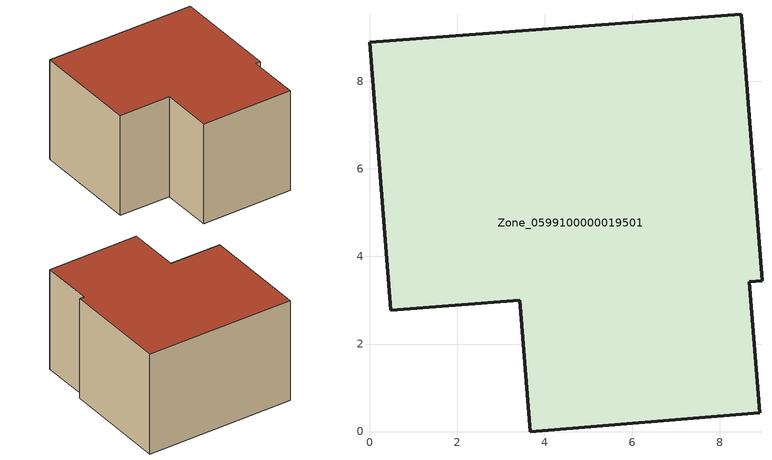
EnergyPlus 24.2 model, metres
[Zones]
Zone_0599100000019501
 floor ground (C_G): 8.49,9.53 8.97,3.44 8.68,3.42 8.92,0.43 3.67,0 3.44,3 0.49,2.77 0,8.9 z0
 wall outside (C_F): 8.97,3.44 8.49,9.53 0,8.9 0.49,2.77 3.44,3 3.67,0 8.92,0.43 8.68,3.42 8.97,3.44 z0:5.96
 roof outside (C_R): 8.49,9.53 0,8.9 0.49,2.77 3.44,3 3.67,0 8.92,0.43 8.68,3.42 8.97,3.44 z5.96
[BUILDING]
Pand.0599100000019501: North Axis=0; Terrain=City; Loads Convergence Tolerance Value=0.04; Temperature Convergence Tolerance Value=0.4; Solar Distribution=FullExterior; Maximum Number of Warmup Days=25; Minimum Number of Warmup Days=1
[Site:Location]
Rotterdam.The.Hague.AP_ZH_NLD Design_Conditions: Latitude=51.96; Longitude=4.45; Time Zone=1; Elevation=-4.5
[SITE:GROUNDTEMPERATURE:BUILDINGSURFACE]
18, 18, 18, 18, 18, 18, 18, 18, 18, 18, 18, 18
[MATERIAL] Thermal Absorptance=0.9; Solar Absorptance=0.7; Visible Absorptance=0.7
Name | Roughness | Thickness | Conductivity | Density | Specific Heat
G.TC.1946-1964 | MediumSmooth | 0.15 | 1 | 540 | 1210
F.TC.1946-1964 | Rough | 0.3 | 0.857143 | 1920 | 840
R.TC.1946-1964 | MediumRough | 0.2 | 0.235294 | 1500 | 1000
[CONSTRUCTION]
C_G: G.TC.1946-1964
C_F: F.TC.1946-1964
C_R: R.TC.1946-1964
[ZONE]
Zone_0599100000019501: Type=1; Multiplier=1; Ceiling Height=Autocalculate; Volume=Autocalculate; Floor Area=autocalculate; Part of Total Floor Area=Yes
[ZONEINFILTRATION:DESIGNFLOWRATE]
Infil_Zone_0599100000019501: Zone or ZoneList or Space or SpaceList=Zone_0599100000019501; Schedule=AlwaysOn; Design Flow Rate Calculation Method=Flow/Area; Flow Rate per Floor Area=0.003; Constant Term Coefficient=1; Temperature Term Coefficient=0; Velocity Term Coefficient=0; Velocity Squared Term Coefficient=0
[HVACTEMPLATE:ZONE:IDEALLOADSAIRSYSTEM]
Zone_0599100000019501: Maximum Heating Supply Air Temperature=50; Minimum Cooling Supply Air Temperature=13; Maximum Heating Supply Air Humidity Ratio=0.0156; Minimum Cooling Supply Air Humidity Ratio=0.0077; Heating Limit=NoLimit; Cooling Limit=NoLimit; Dehumidification Control Type=ConstantSensibleHeatRatio; Cooling Sensible Heat Ratio=0.7; Dehumidification Setpoint=60; Humidification Control Type=None; Humidification Setpoint=30; Outdoor Air Method=None; Outdoor Air Flow Rate per Person=0.00944; Outdoor Air Flow Rate per Zone Floor Area=0; Outdoor Air Flow Rate per Zone=0; Demand Controlled Ventilation Type=None; Outdoor Air Economizer Type=NoEconomizer; Heat Recovery Type=None; Sensible Heat Recovery Effectiveness=0.7; Latent Heat Recovery Effectiveness=0.65
[ZONECONTROL:THERMOSTAT]
ThermostatControl_Zone_0599100000019501: Zone or ZoneList=Zone_0599100000019501; Control Type Schedule=DualSetpointControlType; Control 1=Thermostat_Zone_0599100000019501; Temperature Difference Between Cutout And Setpoint=0
[THERMOSTATSETPOINT:DUALSETPOINT]
Thermostat_Zone_0599100000019501: Heating Setpoint Temperature Schedule=HeatingSetpoint_Zone_0599100000019501; Cooling Setpoint Temperature Schedule=CoolingSetpoint_Zone_0599100000019501
[SCHEDULE:COMPACT]
HeatingSetpoint_Zone_0599100000019501: Through: 12/31, For: AllDays, Until: 24:00, 21
CoolingSetpoint_Zone_0599100000019501: Through: 12/31, For: AllDays, Until: 24:00, 24
DualSetpointControlType: Through: 12/31, For: AllDays, Until: 24:00, 4
AlwaysOn: Through: 12/31, For: AllDays, Until: 24:00, 1
